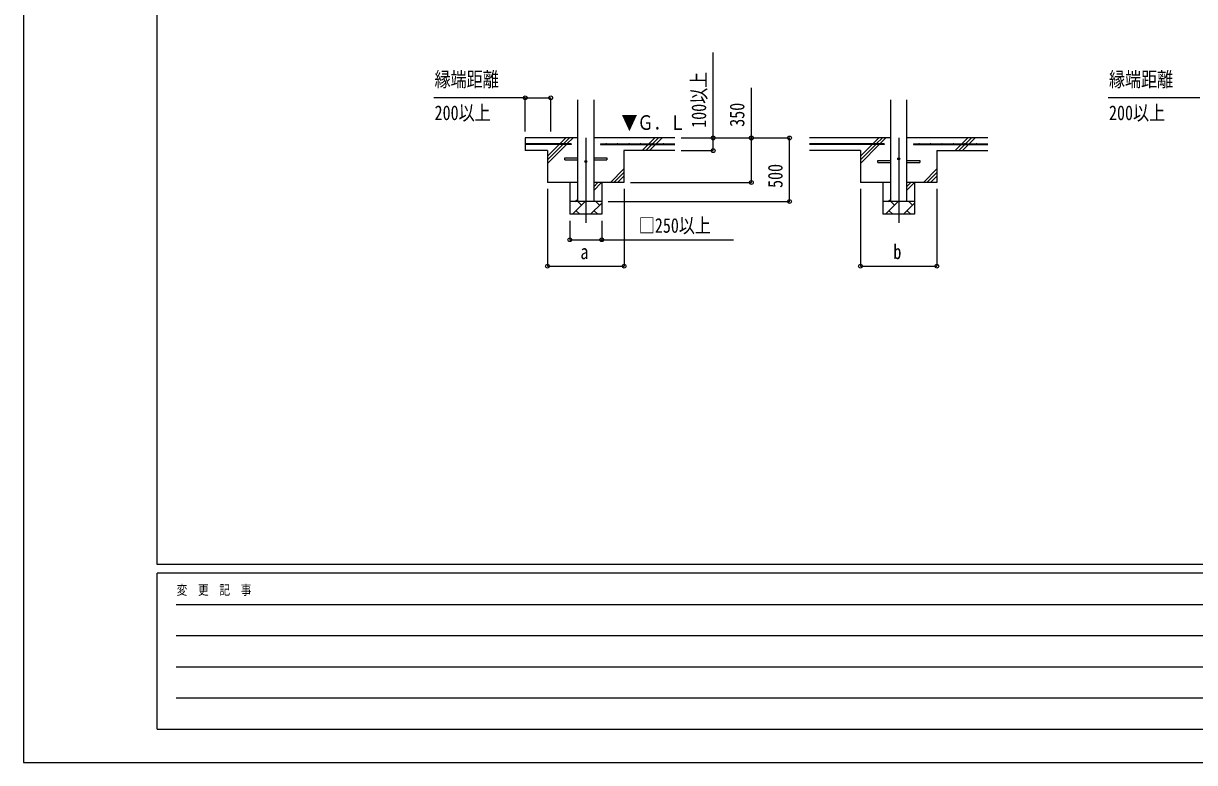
# Model space of a CAD drawing. Units: millimetres, scale not verified. Extents: x -14718 to 14718, y -10395 to 10395.
# Drawn here: x -14718 to -5522, y -10395 to -4588 of the extents above; entities that cross this region are included whole.
import ezdxf
from ezdxf.enums import TextEntityAlignment as Align

# ---------------------------------------------------------------- set-up
doc = ezdxf.new("R2010")
doc.units = ezdxf.units.MM
doc.header["$LTSCALE"] = 40
for name, color, linetype in [('0-4_YKK_12', 2, 'Continuous'), ('0-5_YKK_13', 4, 'Continuous'), ('0-6_YKK_A1', 4, 'Continuous'), ('0-7_YKK_D', 6, 'Continuous'), ('0-8_YKK_ZWAK', 7, 'Continuous')]:
    doc.layers.add(name, color=color, linetype=linetype)
doc.styles.add('ＭＳ ゴシック', font='')
doc.styles.get('ＭＳ ゴシック').set_extended_font_data('MS Gothic')

msp = doc.modelspace()

# ---------------------------------------------------------------- linework, layer by layer
at = {"layer": '0-4_YKK_12'}
for p, q in [((-10302.43, -5487.5), (-10302.43, -6153.45)), ((-7845.43, -5487.5), (-7845.43, -6153.45))]:
    msp.add_line(p, q, dxfattribs=at)
at = {"layer": '0-5_YKK_13'}
for p, q in [((-10467.43, -5644.5), (-10364.93, -5644.5)), ((-10467.43, -5660.5), (-10467.43, -5644.5)), ((-10467.43, -5660.5), (-10364.93, -5660.5)), ((-10239.93, -5644.5), (-10137.43, -5644.5)), ((-10239.93, -5660.5), (-10137.43, -5660.5)), ((-10137.43, -5644.5), (-10137.43, -5660.5)), ((-8010.43, -5664.5), (-7907.93, -5664.5)), ((-8010.43, -5680.5), (-8010.43, -5664.5)), ((-8010.43, -5680.5), (-7907.93, -5680.5)), ((-7782.93, -5664.5), (-7680.43, -5664.5)), ((-7782.93, -5680.5), (-7680.43, -5680.5)), ((-7680.43, -5664.5), (-7680.43, -5680.5))]:
    msp.add_line(p, q, dxfattribs=at)
for centre in [(-10302.43, -5672.5), (-7845.43, -5652.5)]:
    msp.add_circle(centre, 8, dxfattribs=at)
at = {"layer": '0-6_YKK_A1'}
for p, q in [((-10364.93, -5987.5), (-10364.93, -5187.5)), ((-10239.93, -5187.5), (-10239.93, -5987.5)), ((-7907.93, -5987.5), (-7907.93, -5187.5)), ((-7782.93, -5187.5), (-7782.93, -5987.5)), ((-10364.93, -5487.5), (-10777.43, -5487.5)), ((-10777.43, -5487.5), (-10777.43, -5587.5)), ((-10506.5, -5535), (-10459, -5487.5)), ((-10478.21, -5535), (-10430.71, -5487.5)), ((-10449.93, -5535), (-10402.43, -5487.5)), ((-9602.43, -5487.5), (-10239.93, -5487.5)), ((-9806.5, -5535), (-9759, -5487.5)), ((-9778.21, -5535), (-9730.71, -5487.5)), ((-9749.93, -5535), (-9702.43, -5487.5)), ((-7907.93, -5487.5), (-8545.43, -5487.5)), ((-8049.5, -5535), (-8002, -5487.5)), ((-8021.21, -5535), (-7973.71, -5487.5)), ((-7992.93, -5535), (-7945.43, -5487.5)), ((-7145.43, -5487.5), (-7782.93, -5487.5)), ((-7349.5, -5535), (-7302, -5487.5)), ((-7321.21, -5535), (-7273.71, -5487.5)), ((-7292.93, -5535), (-7245.43, -5487.5)), ((-10417.43, -5535), (-10777.43, -5535)), ((-10417.43, -5540), (-10777.43, -5540)), ((-10602.43, -5587.5), (-10777.43, -5587.5)), ((-10602.43, -5687.5), (-10454.93, -5540)), ((-10602.43, -5630.93), (-10511.5, -5540)), ((-10602.43, -5659.22), (-10483.21, -5540)), ((-10602.43, -5587.5), (-10602.43, -5837.5)), ((-10417.43, -5535), (-10417.43, -5540)), ((-10187.43, -5535), (-9602.43, -5535)), ((-10187.43, -5535), (-10187.43, -5540)), ((-10187.43, -5540), (-9602.43, -5540)), ((-9602.43, -5587.5), (-10002.43, -5587.5)), ((-10002.43, -5587.5), (-10002.43, -5837.5)), ((-9859, -5587.5), (-9811.5, -5540)), ((-9830.71, -5587.5), (-9783.21, -5540)), ((-9802.43, -5587.5), (-9754.93, -5540)), ((-7960.43, -5535), (-8545.43, -5535)), ((-7960.43, -5540), (-8545.43, -5540)), ((-8145.43, -5587.5), (-8545.43, -5587.5)), ((-8145.43, -5687.5), (-7997.93, -5540)), ((-8145.43, -5630.93), (-8054.5, -5540)), ((-8145.43, -5659.22), (-8026.21, -5540)), ((-8145.43, -5587.5), (-8145.43, -5837.5)), ((-7960.43, -5535), (-7960.43, -5540)), ((-7730.43, -5535), (-7145.43, -5535)), ((-7730.43, -5535), (-7730.43, -5540)), ((-7730.43, -5540), (-7145.43, -5540)), ((-7545.43, -5587.5), (-7545.43, -5837.5)), ((-7545.43, -5587.5), (-7145.43, -5587.5)), ((-7402, -5587.5), (-7354.5, -5540)), ((-7373.71, -5587.5), (-7326.21, -5540)), ((-7345.43, -5587.5), (-7297.93, -5540)), ((-10109, -5837.5), (-10002.43, -5730.93)), ((-10080.71, -5837.5), (-10002.43, -5759.22)), ((-10052.43, -5837.5), (-10002.43, -5787.5)), ((-7652, -5837.5), (-7545.43, -5730.93)), ((-7623.71, -5837.5), (-7545.43, -5759.22)), ((-7595.43, -5837.5), (-7545.43, -5787.5)), ((-10364.93, -5837.5), (-10602.43, -5837.5)), ((-10427.43, -5837.5), (-10427.43, -6087.5)), ((-10239.93, -5899.17), (-10178.26, -5837.5)), ((-10239.93, -5870.88), (-10206.55, -5837.5)), ((-10002.43, -5837.5), (-10239.93, -5837.5)), ((-10177.43, -5837.5), (-10177.43, -6087.5)), ((-7907.93, -5837.5), (-8145.43, -5837.5)), ((-7970.43, -5837.5), (-7970.43, -6087.5)), ((-7782.93, -5899.17), (-7721.26, -5837.5)), ((-7782.93, -5870.88), (-7749.55, -5837.5)), ((-7545.43, -5837.5), (-7782.93, -5837.5)), ((-7720.43, -5837.5), (-7720.43, -6087.5)), ((-10384.83, -5987.5), (-10364.93, -5967.6)), ((-7927.83, -5987.5), (-7907.93, -5967.6)), ((-10177.43, -5987.5), (-10427.43, -5987.5)), ((-10406.69, -6087.5), (-10306.69, -5987.5)), ((-10378.14, -6058.95), (-10349.59, -6087.5)), ((-10335.25, -6016.05), (-10363.8, -5987.5)), ((-10265.27, -6087.5), (-10177.43, -5999.66)), ((-10236.72, -6058.95), (-10208.17, -6087.5)), ((-10193.83, -6016.05), (-10222.38, -5987.5)), ((-7720.43, -5987.5), (-7970.43, -5987.5)), ((-7949.69, -6087.5), (-7849.69, -5987.5)), ((-7921.14, -6058.95), (-7892.59, -6087.5)), ((-7878.25, -6016.05), (-7906.8, -5987.5)), ((-7808.27, -6087.5), (-7720.43, -5999.66)), ((-7779.72, -6058.95), (-7751.17, -6087.5)), ((-7736.83, -6016.05), (-7765.38, -5987.5)), ((-10177.43, -6087.5), (-10427.43, -6087.5)), ((-7720.43, -6087.5), (-7970.43, -6087.5))]:
    msp.add_line(p, q, dxfattribs=at)
for centre in [(-10732.43, -5532.5), (-10642.43, -5532.5), (-10552.43, -5532.5), (-10462.43, -5532.5), (-10142.43, -5532.5), (-10052.43, -5532.5), (-9962.43, -5532.5), (-9872.43, -5532.5), (-9782.43, -5532.5), (-9692.43, -5532.5), (-8455.43, -5532.5), (-8365.43, -5532.5), (-8275.43, -5532.5), (-8185.43, -5532.5), (-8095.43, -5532.5), (-8005.43, -5532.5), (-7685.43, -5532.5), (-7595.43, -5532.5), (-7505.43, -5532.5), (-7415.43, -5532.5), (-7325.43, -5532.5), (-7235.43, -5532.5)]:
    msp.add_circle(centre, 2.5, dxfattribs=at)
at = {"layer": '0-7_YKK_D'}
for p, q in [((-10777.43, -5172.24), (-11495.24, -5172.24)), ((-10777.43, -5437.5), (-10777.43, -5171.24)), ((-10777.43, -5172.24), (-10577.43, -5172.24)), ((-10577.43, -5437.5), (-10577.43, -5171.24)), ((-5482.43, -5172.24), (-6200.24, -5172.24)), ((-9552.43, -5487.5), (-9301.43, -5487.5)), ((-9552.43, -5487.5), (-8701.43, -5487.5)), ((-9552.43, -5487.5), (-9001.43, -5487.5)), ((-8702.43, -5987.5), (-8702.43, -5487.5)), ((-9552.43, -5587.5), (-9301.43, -5587.5)), ((-9952.43, -5837.5), (-9001.43, -5837.5)), ((-10602.43, -5887.5), (-10602.43, -6495.46)), ((-10001.43, -5887.5), (-10001.43, -6495.46)), ((-8145.43, -5887.5), (-8145.43, -6495.46)), ((-7545.43, -5887.5), (-7545.43, -6495.46)), ((-10127.43, -5987.5), (-8701.43, -5987.5)), ((-10427.43, -6137.5), (-10427.43, -6288.5)), ((-10177.43, -6137.5), (-10177.43, -6288.5)), ((-10602.43, -6494.46), (-10001.43, -6494.46)), ((-8145.43, -6494.46), (-7545.43, -6494.46))]:
    msp.add_line(p, q, dxfattribs=at)
for points in [[(-9302.43, -5587.5), (-9302.43, -5487.5), (-9302.43, -4816.8)], [(-9002.43, -5837.5), (-9002.43, -5487.5), (-9002.43, -5094.4)], [(-10427.43, -6287.5), (-10177.43, -6287.5), (-9143.7, -6287.5)]]:
    msp.add_lwpolyline(points, dxfattribs=at)
for centre in [(-10777.43, -5172.24), (-10577.43, -5172.24), (-9302.43, -5487.5), (-9002.43, -5487.5), (-8702.43, -5487.5), (-9302.43, -5587.5), (-9002.43, -5837.5), (-8702.43, -5987.5), (-10427.43, -6287.5), (-10177.43, -6287.5), (-10602.43, -6494.46), (-10001.43, -6494.46), (-8145.43, -6494.46), (-7545.43, -6494.46)]:
    msp.add_circle(centre, 14.88, dxfattribs=at)
at = {"layer": '0-8_YKK_ZWAK'}
for p, q in [((-13667.43, -8837.5), (-13667.43, 9712.5)), ((13632.57, -8837.5), (-13667.43, -8837.5)), ((-4567.43, -8907.5), (-13667.43, -8907.5)), ((-13667.43, -10132.5), (-13667.43, -8907.5)), ((-13518.68, -9152.5), (-4742.43, -9152.5)), ((-13518.68, -9397.5), (-4742.43, -9397.5)), ((-13518.68, -9642.5), (-4742.43, -9642.5)), ((-13518.68, -9887.5), (-4742.43, -9887.5)), ((-13667.43, -10132.5), (-4567.43, -10132.5))]:
    msp.add_line(p, q, dxfattribs=at)
msp.add_lwpolyline([(-14717.5, -10395), (14717.5, -10395), (14717.5, 10395), (-14717.5, 10395)], close=True, dxfattribs=at)

# ---------------------------------------------------------------- texts
at = {"layer": '0-6_YKK_A1', "style": 'ＭＳ ゴシック', "width": 0.8}
msp.add_text('▼Ｇ．Ｌ', height=115.5, dxfattribs=at).set_placement((-10022.47, -5459.05), align=Align.BOTTOM_LEFT)
at = {"layer": '0-7_YKK_D', "style": 'ＭＳ ゴシック', "width": 0.8}
for s, p in [('縁端距離', (-11489.43, -5119.74)), ('縁端距離', (-6194.43, -5119.74)), ('200以上', (-11489.43, -5382.24)), ('200以上', (-6194.43, -5382.24)), ('□250以上', (-9886.1, -6267.5)), ('b', (-7887.43, -6474.46)), ('a', (-10344.43, -6474.46))]:
    msp.add_text(s, height=115.5, dxfattribs=at).set_placement(p, align=Align.BOTTOM_LEFT)
for s, p in [('100以上', (-9322.43, -5408)), ('350', (-9022.43, -5400)), ('500', (-8722.43, -5880.3))]:
    msp.add_text(s, height=115.5, rotation=90, dxfattribs=at).set_placement(p, align=Align.BOTTOM_LEFT)
at = {"layer": '0-8_YKK_ZWAK', "style": 'ＭＳ ゴシック', "width": 0.8}
msp.add_text('変  更  記  事', height=76.98, dxfattribs=at).set_placement((-13514.59, -9100), align=Align.BOTTOM_LEFT)

doc.saveas('drawing.dxf')
